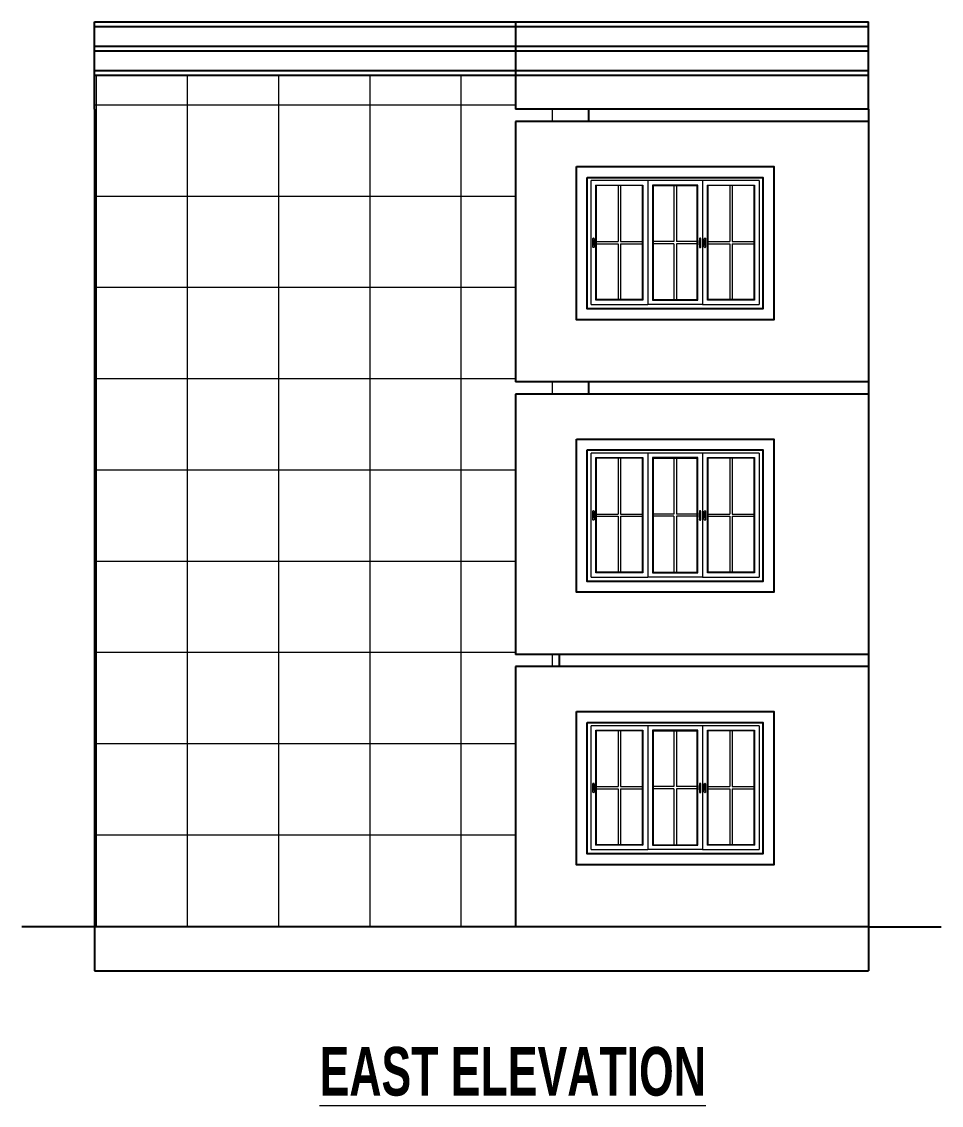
# Model space of a CAD drawing. Header units: inches. Extents: x -9985691 to 3643, y -3270716 to 4788.
# Drawn here: x -4966605.7 to -4966227.6, y -3265798.6 to -3265353.3 of the extents above; entities that cross this region are included whole.
import ezdxf

# ---------------------------------------------------------------- set-up
doc = ezdxf.new("R2010")
doc.units = ezdxf.units.IN
doc.header["$LTSCALE"] = 2
doc.header["$MEASUREMENT"] = 0
doc.linetypes.add('ACAD_ISO02W100', pattern=[15, 12, -3])
doc.layers.get('0').update_dxf_attribs({"linetype": 'CONTINUOUS'})
for name, color, linetype, lineweight in [('HATCH', 60, 'ACAD_ISO02W100', 13), ('Text-100.w', 254, 'CONTINUOUS', 9), ('window', 4, 'CONTINUOUS', 13)]:
    doc.layers.add(name, color=color, linetype=linetype, lineweight=lineweight)
doc.styles.add('Arial', font='arial.ttf', dxfattribs={"width": 0.8, "height": 12})

# ---------------------------------------------------------------- blocks, each defined once
blk = doc.blocks.new('A$Ce833cbf3')
at = {"layer": 'window'}
for p, q in [((0, 0), (0, 54)), ((71.23, 54), (0, 54)), ((71.23, 0), (71.23, 54)), ((1.5, 1.78), (1.5, 52.67)), ((69.73, 52.67), (1.5, 52.67)), ((3.46, 3.58), (3.46, 50.87)), ((3.46, 50.87), (22.54, 50.87)), ((3.71, 50.64), (3.46, 50.87)), ((3.71, 3.8), (3.71, 50.64)), ((22.29, 50.64), (3.71, 50.64)), ((12.51, 50.64), (12.51, 27.67)), ((13.49, 50.64), (13.49, 27.67)), ((22.29, 50.64), (22.54, 50.87)), ((22.29, 50.64), (22.29, 3.8)), ((22.54, 50.87), (22.54, 3.58)), ((24.5, 52.67), (24.5, 1.78)), ((44.76, 50.87), (26.46, 50.87)), ((26.46, 50.87), (26.46, 3.58)), ((26.71, 50.64), (26.46, 50.87)), ((26.71, 50.64), (26.71, 3.8)), ((26.71, 50.64), (44.52, 50.64)), ((35.12, 50.64), (35.12, 27.67)), ((36.1, 50.64), (36.1, 27.67)), ((44.52, 50.64), (44.76, 50.87)), ((44.52, 3.8), (44.52, 50.64)), ((44.76, 3.58), (44.76, 50.87)), ((46.73, 52.67), (46.73, 1.78)), ((48.69, 3.58), (48.69, 50.87)), ((48.69, 50.87), (67.76, 50.87)), ((48.94, 50.64), (48.69, 50.87)), ((48.94, 3.8), (48.94, 50.64)), ((67.52, 50.64), (48.94, 50.64)), ((57.74, 50.64), (57.74, 27.67)), ((58.72, 50.64), (58.72, 27.67)), ((67.52, 50.64), (67.76, 50.87)), ((67.52, 50.64), (67.52, 3.8)), ((67.76, 50.87), (67.76, 3.58)), ((69.73, 52.67), (69.73, 1.78)), ((2.23, 28.82), (2.24, 28.86)), ((2.23, 28.79), (2.24, 28.86)), ((2.23, 28.79), (2.23, 28.82)), ((2.23, 25.4), (2.23, 28.79)), ((2.24, 28.86), (2.25, 28.89)), ((2.25, 28.89), (2.28, 28.92)), ((2.3, 28.95), (2.28, 28.92)), ((2.34, 28.97), (2.3, 28.95)), ((2.32, 28.09), (2.31, 28.07)), ((2.31, 28.07), (2.31, 26.36)), ((2.32, 26.34), (2.31, 26.36)), ((2.33, 28.14), (2.32, 28.12)), ((2.32, 28.12), (2.32, 28.09)), ((2.35, 28.16), (2.33, 28.14)), ((2.34, 28.97), (2.37, 28.99)), ((2.37, 28.18), (2.35, 28.16)), ((2.41, 29), (2.37, 28.99)), ((2.39, 28.19), (2.37, 28.18)), ((2.41, 28.2), (2.39, 28.19)), ((2.45, 29.01), (2.41, 29)), ((2.44, 28.21), (2.41, 28.2)), ((2.47, 28.22), (2.44, 28.21)), ((2.5, 29.01), (2.45, 29.01)), ((2.5, 28.22), (2.47, 28.22)), ((2.54, 29.01), (2.5, 29.01)), ((2.52, 28.22), (2.5, 28.22)), ((2.55, 28.21), (2.52, 28.22)), ((2.54, 29.01), (2.58, 29)), ((2.58, 28.2), (2.55, 28.21)), ((2.58, 29), (2.62, 28.99)), ((2.6, 28.19), (2.58, 28.2)), ((2.62, 28.18), (2.6, 28.19)), ((2.62, 28.99), (2.65, 28.97)), ((2.64, 28.16), (2.62, 28.18)), ((2.66, 28.14), (2.64, 28.16)), ((2.65, 28.97), (2.69, 28.95)), ((2.67, 28.12), (2.66, 28.14)), ((2.67, 28.09), (2.67, 28.12)), ((2.68, 28.07), (2.67, 28.09)), ((2.68, 26.36), (2.67, 26.34)), ((2.68, 26.36), (2.68, 28.07)), ((2.69, 28.95), (2.71, 28.92)), ((2.74, 28.89), (2.71, 28.92)), ((2.75, 28.86), (2.74, 28.89)), ((2.76, 28.82), (2.75, 28.86)), ((2.76, 28.82), (2.77, 28.79)), ((2.77, 28.79), (2.77, 25.4)), ((3.71, 27.67), (12.51, 27.67)), ((3.71, 26.77), (12.51, 26.77)), ((12.51, 26.77), (12.51, 3.8)), ((13.49, 27.67), (22.29, 27.67)), ((13.49, 26.77), (22.29, 26.77)), ((13.49, 26.77), (13.49, 3.8)), ((35.12, 27.67), (26.71, 27.67)), ((35.12, 26.77), (26.71, 26.77)), ((35.12, 26.77), (35.12, 3.8)), ((44.52, 27.67), (36.1, 27.67)), ((36.1, 26.77), (36.1, 3.8)), ((44.52, 26.77), (36.1, 26.77)), ((45.47, 28.86), (45.46, 28.82)), ((45.46, 28.82), (45.46, 28.79)), ((45.46, 28.79), (45.46, 25.4)), ((45.49, 28.89), (45.47, 28.86)), ((45.51, 28.92), (45.49, 28.89)), ((45.54, 28.95), (45.51, 28.92)), ((45.57, 28.97), (45.54, 28.95)), ((45.55, 28.09), (45.56, 28.12)), ((45.55, 28.07), (45.55, 28.09)), ((45.55, 27.82), (45.55, 28.07)), ((45.55, 27.85), (45.56, 27.87)), ((45.55, 27.82), (45.55, 27.85)), ((45.55, 26.36), (45.55, 27.82)), ((45.55, 26.36), (45.55, 26.34)), ((45.56, 28.12), (45.57, 28.14)), ((45.56, 27.87), (45.57, 27.89)), ((45.61, 28.99), (45.57, 28.97)), ((45.57, 28.14), (45.58, 28.16)), ((45.57, 27.89), (45.58, 27.91)), ((45.58, 28.16), (45.6, 28.18)), ((45.58, 27.91), (45.6, 27.93)), ((45.6, 28.18), (45.62, 28.19)), ((45.6, 27.93), (45.62, 27.94)), ((45.65, 29), (45.61, 28.99)), ((45.62, 28.19), (45.65, 28.2)), ((45.62, 27.94), (45.65, 27.95)), ((45.69, 29.01), (45.65, 29)), ((45.65, 28.2), (45.68, 28.21)), ((45.65, 27.95), (45.68, 27.96)), ((45.68, 28.21), (45.7, 28.22)), ((45.68, 27.96), (45.7, 27.97)), ((45.73, 29.01), (45.69, 29.01)), ((45.7, 28.22), (45.73, 28.22)), ((45.7, 27.97), (45.73, 27.97)), ((45.77, 29.01), (45.73, 29.01)), ((45.73, 28.22), (45.76, 28.22)), ((45.73, 27.97), (45.76, 27.97)), ((45.76, 28.22), (45.79, 28.21)), ((45.76, 27.97), (45.79, 27.96)), ((45.81, 29), (45.77, 29.01)), ((45.79, 28.21), (45.81, 28.2)), ((45.79, 27.96), (45.81, 27.95)), ((45.85, 28.99), (45.81, 29)), ((45.81, 28.2), (45.84, 28.19)), ((45.81, 27.95), (45.84, 27.94)), ((45.84, 28.19), (45.86, 28.18)), ((45.84, 27.94), (45.86, 27.93)), ((45.89, 28.97), (45.85, 28.99)), ((45.86, 28.18), (45.88, 28.16)), ((45.86, 27.93), (45.88, 27.91)), ((45.88, 28.16), (45.89, 28.14)), ((45.88, 27.91), (45.89, 27.89)), ((45.92, 28.95), (45.89, 28.97)), ((45.89, 28.14), (45.9, 28.12)), ((45.89, 27.89), (45.9, 27.87)), ((45.9, 28.12), (45.91, 28.09)), ((45.9, 27.87), (45.91, 27.85)), ((45.91, 28.09), (45.91, 28.07)), ((45.91, 26.36), (45.91, 28.07)), ((45.91, 27.85), (45.91, 27.82)), ((45.91, 26.34), (45.91, 26.36)), ((45.95, 28.92), (45.92, 28.95)), ((45.97, 28.89), (45.95, 28.92)), ((45.99, 28.86), (45.97, 28.89)), ((46, 28.82), (45.99, 28.86)), ((46, 28.79), (45.99, 28.86)), ((46, 28.79), (46, 28.82)), ((46, 25.4), (46, 28.79)), ((47.45, 28.79), (47.47, 28.86)), ((47.45, 28.79), (47.46, 28.82)), ((47.45, 25.4), (47.45, 28.79)), ((47.46, 28.82), (47.47, 28.86)), ((47.47, 28.86), (47.48, 28.89)), ((47.48, 28.89), (47.5, 28.92)), ((47.53, 28.95), (47.5, 28.92)), ((47.56, 28.97), (47.53, 28.95)), ((47.55, 28.12), (47.54, 28.09)), ((47.54, 28.09), (47.54, 28.07)), ((47.54, 28.07), (47.54, 26.36)), ((47.54, 26.34), (47.54, 26.36)), ((47.56, 28.14), (47.55, 28.12)), ((47.56, 28.97), (47.6, 28.99)), ((47.58, 28.16), (47.56, 28.14)), ((47.59, 28.18), (47.58, 28.16)), ((47.62, 28.19), (47.59, 28.18)), ((47.64, 29), (47.6, 28.99)), ((47.64, 28.2), (47.62, 28.19)), ((47.68, 29.01), (47.64, 29)), ((47.67, 28.21), (47.64, 28.2)), ((47.69, 28.22), (47.67, 28.21)), ((47.72, 29.01), (47.68, 29.01)), ((47.72, 28.22), (47.69, 28.22)), ((47.76, 29.01), (47.72, 29.01)), ((47.75, 28.22), (47.72, 28.22)), ((47.78, 28.21), (47.75, 28.22)), ((47.76, 29.01), (47.81, 29)), ((47.8, 28.2), (47.78, 28.21)), ((47.83, 28.19), (47.8, 28.2)), ((47.81, 29), (47.85, 28.99)), ((47.85, 28.18), (47.83, 28.19)), ((47.85, 28.99), (47.88, 28.97)), ((47.87, 28.16), (47.85, 28.18)), ((47.88, 28.14), (47.87, 28.16)), ((47.88, 28.97), (47.91, 28.95)), ((47.9, 28.12), (47.88, 28.14)), ((47.9, 28.09), (47.9, 28.12)), ((47.9, 28.07), (47.9, 28.09)), ((47.9, 26.36), (47.9, 28.07)), ((47.9, 26.36), (47.9, 26.34)), ((47.91, 28.95), (47.94, 28.92)), ((47.96, 28.89), (47.94, 28.92)), ((47.98, 28.86), (47.96, 28.89)), ((47.99, 28.82), (47.98, 28.86)), ((47.99, 28.82), (47.99, 28.79)), ((47.99, 28.79), (47.99, 25.4)), ((48.94, 27.67), (57.74, 27.67)), ((48.94, 26.77), (57.74, 26.77)), ((57.74, 26.77), (57.74, 3.8)), ((58.72, 27.67), (67.52, 27.67)), ((58.72, 26.77), (67.52, 26.77)), ((58.72, 26.77), (58.72, 3.8)), ((2.23, 25.36), (2.23, 25.4)), ((2.24, 25.33), (2.23, 25.36)), ((2.24, 25.33), (2.25, 25.3)), ((2.25, 25.3), (2.28, 25.27)), ((2.28, 25.27), (2.3, 25.24)), ((2.34, 25.22), (2.3, 25.24)), ((2.32, 26.32), (2.32, 26.34)), ((2.33, 26.3), (2.32, 26.32)), ((2.35, 26.28), (2.33, 26.3)), ((2.37, 25.2), (2.34, 25.22)), ((2.37, 26.26), (2.35, 26.28)), ((2.39, 26.24), (2.37, 26.26)), ((2.37, 25.2), (2.41, 25.19)), ((2.41, 26.23), (2.39, 26.24)), ((2.44, 26.22), (2.41, 26.23)), ((2.45, 25.18), (2.41, 25.19)), ((2.47, 26.22), (2.44, 26.22)), ((2.5, 25.18), (2.45, 25.18)), ((2.5, 26.22), (2.47, 26.22)), ((2.52, 26.22), (2.5, 26.22)), ((2.5, 25.18), (2.54, 25.18)), ((2.55, 26.22), (2.52, 26.22)), ((2.54, 25.18), (2.58, 25.19)), ((2.58, 26.23), (2.55, 26.22)), ((2.6, 26.24), (2.58, 26.23)), ((2.62, 25.2), (2.58, 25.19)), ((2.62, 26.26), (2.6, 26.24)), ((2.64, 26.28), (2.62, 26.26)), ((2.65, 25.22), (2.62, 25.2)), ((2.66, 26.3), (2.64, 26.28)), ((2.65, 25.22), (2.69, 25.24)), ((2.67, 26.32), (2.66, 26.3)), ((2.67, 26.34), (2.67, 26.32)), ((2.69, 25.24), (2.71, 25.27)), ((2.71, 25.27), (2.74, 25.3)), ((2.75, 25.33), (2.74, 25.3)), ((2.77, 25.4), (2.75, 25.33)), ((2.76, 25.36), (2.75, 25.33)), ((2.76, 25.36), (2.77, 25.4)), ((45.46, 25.36), (45.46, 25.4)), ((45.46, 25.4), (45.47, 25.33)), ((45.46, 25.36), (45.47, 25.33)), ((45.47, 25.33), (45.49, 25.3)), ((45.49, 25.3), (45.51, 25.27)), ((45.51, 25.27), (45.54, 25.24)), ((45.54, 25.24), (45.57, 25.22)), ((45.55, 26.34), (45.56, 26.32)), ((45.56, 26.32), (45.57, 26.3)), ((45.57, 26.3), (45.58, 26.28)), ((45.57, 25.22), (45.61, 25.2)), ((45.58, 26.28), (45.6, 26.26)), ((45.6, 26.26), (45.62, 26.24)), ((45.61, 25.2), (45.65, 25.19)), ((45.62, 26.24), (45.65, 26.23)), ((45.65, 26.23), (45.68, 26.22)), ((45.65, 25.19), (45.69, 25.18)), ((45.68, 26.22), (45.7, 26.22)), ((45.69, 25.18), (45.73, 25.18)), ((45.7, 26.22), (45.73, 26.22)), ((45.73, 26.22), (45.76, 26.22)), ((45.73, 25.18), (45.77, 25.18)), ((45.76, 26.22), (45.79, 26.22)), ((45.77, 25.18), (45.81, 25.19)), ((45.79, 26.22), (45.81, 26.23)), ((45.81, 26.23), (45.84, 26.24)), ((45.81, 25.19), (45.85, 25.2)), ((45.84, 26.24), (45.86, 26.26)), ((45.85, 25.2), (45.89, 25.22)), ((45.86, 26.26), (45.88, 26.28)), ((45.88, 26.28), (45.89, 26.3)), ((45.89, 26.3), (45.9, 26.32)), ((45.89, 25.22), (45.92, 25.24)), ((45.9, 26.32), (45.91, 26.34)), ((45.92, 25.24), (45.95, 25.27)), ((45.95, 25.27), (45.97, 25.3)), ((45.97, 25.3), (45.99, 25.33)), ((45.99, 25.33), (46, 25.36)), ((46, 25.36), (46, 25.4)), ((47.46, 25.36), (47.45, 25.4)), ((47.47, 25.33), (47.46, 25.36)), ((47.47, 25.33), (47.48, 25.3)), ((47.48, 25.3), (47.5, 25.27)), ((47.5, 25.27), (47.53, 25.24)), ((47.56, 25.22), (47.53, 25.24)), ((47.55, 26.32), (47.54, 26.34)), ((47.56, 26.3), (47.55, 26.32)), ((47.58, 26.28), (47.56, 26.3)), ((47.6, 25.2), (47.56, 25.22)), ((47.59, 26.26), (47.58, 26.28)), ((47.62, 26.24), (47.59, 26.26)), ((47.6, 25.2), (47.64, 25.19)), ((47.64, 26.23), (47.62, 26.24)), ((47.67, 26.22), (47.64, 26.23)), ((47.68, 25.18), (47.64, 25.19)), ((47.69, 26.22), (47.67, 26.22)), ((47.72, 25.18), (47.68, 25.18)), ((47.72, 26.22), (47.69, 26.22)), ((47.75, 26.22), (47.72, 26.22)), ((47.72, 25.18), (47.76, 25.18)), ((47.78, 26.22), (47.75, 26.22)), ((47.76, 25.18), (47.81, 25.19)), ((47.8, 26.23), (47.78, 26.22)), ((47.83, 26.24), (47.8, 26.23)), ((47.85, 25.2), (47.81, 25.19)), ((47.85, 26.26), (47.83, 26.24)), ((47.87, 26.28), (47.85, 26.26)), ((47.88, 25.22), (47.85, 25.2)), ((47.88, 26.3), (47.87, 26.28)), ((47.9, 26.32), (47.88, 26.3)), ((47.88, 25.22), (47.91, 25.24)), ((47.9, 26.34), (47.9, 26.32)), ((47.91, 25.24), (47.94, 25.27)), ((47.94, 25.27), (47.96, 25.3)), ((47.98, 25.33), (47.96, 25.3)), ((47.99, 25.4), (47.98, 25.33)), ((47.99, 25.36), (47.98, 25.33)), ((47.99, 25.36), (47.99, 25.4)), ((71.23, 0), (0, 0)), ((1.5, 1.78), (24.5, 1.78)), ((3.46, 3.58), (3.71, 3.8)), ((22.54, 3.58), (3.46, 3.58)), ((22.29, 3.8), (3.71, 3.8)), ((22.29, 3.8), (22.54, 3.58)), ((46.73, 1.78), (24.5, 1.78)), ((26.71, 3.8), (26.46, 3.58)), ((26.46, 3.58), (44.76, 3.58)), ((26.71, 3.8), (44.52, 3.8)), ((44.76, 3.58), (44.52, 3.8)), ((46.73, 1.78), (69.73, 1.78)), ((48.69, 3.58), (48.94, 3.8)), ((67.76, 3.58), (48.69, 3.58)), ((67.52, 3.8), (48.94, 3.8)), ((67.52, 3.8), (67.76, 3.58))]:
    blk.add_line(p, q, dxfattribs=at)

msp = doc.modelspace()

# ---------------------------------------------------------------- hatches: boundary and pattern name
at = {"layer": 'HATCH', "transparency": 33554661}
h = msp.add_hatch(dxfattribs=at)
h.set_pattern_fill('ANSI37', color=256, scale=300, angle=45)
h.paths.add_polyline_path([(-4966402.7, -3265506.34), (-4966372.69, -3265506.34), (-4966372.69, -3265501.34), (-4966402.7, -3265501.34), (-4966402.7, -3265394.34), (-4966372.69, -3265394.34), (-4966372.69, -3265389.34), (-4966402.7, -3265389.34), (-4966402.7, -3265375.34), (-4966575.69, -3265375.34), (-4966575.69, -3265389.34), (-4966575.69, -3265725.34), (-4966402.7, -3265725.34), (-4966402.7, -3265618.34), (-4966384.69, -3265618.34), (-4966384.69, -3265613.34), (-4966402.7, -3265613.34)])

# ---------------------------------------------------------------- linework, layer by layer
at = {"ltscale": 0.5}
for p, q in [((-4966575.69, -3265353.34), (-4966257.57, -3265353.34)), ((-4966575.69, -3265389.34), (-4966575.69, -3265353.34)), ((-4966402.7, -3265353.34), (-4966402.7, -3265389.34)), ((-4966257.57, -3265389.34), (-4966257.57, -3265353.34)), ((-4966575.69, -3265355.34), (-4966257.57, -3265355.34)), ((-4966575.69, -3265363.34), (-4966257.57, -3265363.34)), ((-4966575.69, -3265365.34), (-4966257.57, -3265365.34)), ((-4966575.69, -3265373.34), (-4966257.57, -3265373.34)), ((-4966575.69, -3265375.34), (-4966257.57, -3265375.34)), ((-4966575.69, -3265389.34), (-4966575.69, -3265743.34)), ((-4966257.57, -3265389.34), (-4966402.7, -3265389.34)), ((-4966372.69, -3265389.34), (-4966372.69, -3265394.34)), ((-4966257.57, -3265389.34), (-4966257.57, -3265743.34)), ((-4966257.57, -3265394.34), (-4966402.7, -3265394.34)), ((-4966402.7, -3265394.34), (-4966402.7, -3265501.34)), ((-4966257.57, -3265501.34), (-4966402.7, -3265501.34)), ((-4966372.69, -3265501.34), (-4966372.69, -3265506.34)), ((-4966257.57, -3265506.34), (-4966402.7, -3265506.34)), ((-4966402.7, -3265506.34), (-4966402.7, -3265613.34)), ((-4966257.57, -3265613.34), (-4966402.7, -3265613.34)), ((-4966384.69, -3265613.34), (-4966384.69, -3265618.34)), ((-4966257.57, -3265618.34), (-4966402.7, -3265618.34)), ((-4966402.7, -3265618.34), (-4966402.7, -3265725.34)), ((-4966575.69, -3265725.34), (-4966605.69, -3265725.34)), ((-4966257.57, -3265725.34), (-4966575.69, -3265725.34)), ((-4966257.57, -3265725.34), (-4966227.57, -3265725.34)), ((-4966575.69, -3265743.34), (-4966257.57, -3265743.34))]:
    msp.add_line(p, q, dxfattribs=at)
for points in [[(-4966377.63, -3265412.84), (-4966296.4, -3265412.84), (-4966296.4, -3265475.84), (-4966377.63, -3265475.84)], [(-4966373.13, -3265417.34), (-4966300.9, -3265417.34), (-4966300.9, -3265471.34), (-4966373.13, -3265471.34)], [(-4966377.63, -3265524.84), (-4966296.4, -3265524.84), (-4966296.4, -3265587.84), (-4966377.63, -3265587.84)], [(-4966373.13, -3265529.34), (-4966300.9, -3265529.34), (-4966300.9, -3265583.34), (-4966373.13, -3265583.34)], [(-4966377.63, -3265636.84), (-4966296.4, -3265636.84), (-4966296.4, -3265699.84), (-4966377.63, -3265699.84)], [(-4966373.13, -3265641.34), (-4966300.9, -3265641.34), (-4966300.9, -3265695.34), (-4966373.13, -3265695.34)]]:
    msp.add_lwpolyline(points, close=True, dxfattribs=at)

# ---------------------------------------------------------------- block references
at = {"ltscale": 0.5, "xscale": 1.01402738}
for p in [(-4966373.13, -3265471.34), (-4966373.13, -3265583.34), (-4966373.13, -3265695.34)]:
    msp.add_blockref('A$Ce833cbf3', p, dxfattribs=at)

# ---------------------------------------------------------------- texts
at = {"layer": 'Text-100.w', "insert": (-4966403.78, -3265774.65), "char_height": 20, "width": 569.1024, "attachment_point": 2, "style": 'Arial'}
msp.add_mtext('\\A1;{\\fArial Narrow|b1|i0|c0|p34;\\LEAST ELEVATION}', dxfattribs=at)

doc.saveas('drawing.dxf')
